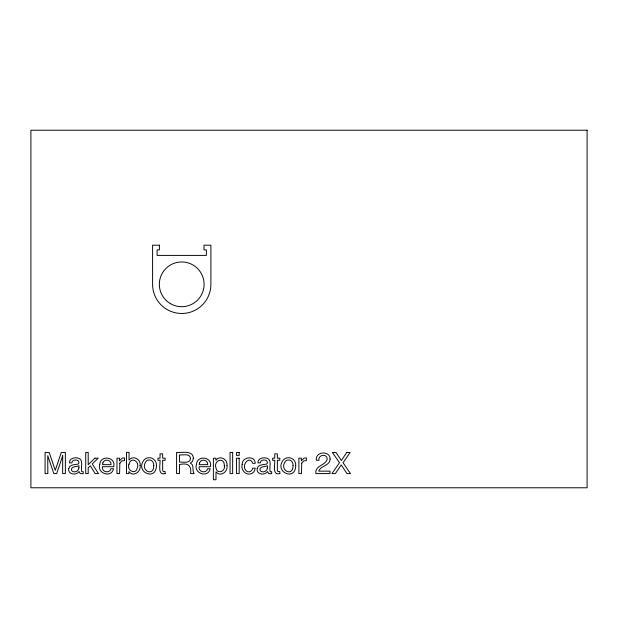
<?xml version="1.0" encoding="UTF-8"?>
<svg xmlns="http://www.w3.org/2000/svg" width="618" height="618" viewBox="0 0 618 618"><rect width="100%" height="100%" fill="white"/><g stroke="black" fill="none" stroke-linecap="round" stroke-linejoin="round"><path stroke-width="0.93" d="M62.696 455.752L62.634 473.589L65.361 473.589L65.361 452.446L61.298 452.446L55.265 470.321L49.193 452.446L45.091 452.446L45.091 473.589L47.825 473.589L47.748 455.752L53.828 473.589L56.663 473.589L62.696 455.752M224.319 465.787C225.871 471.503 216.779 474.531 216.014 468.073C213.102 460.109 224.713 456.424 224.319 465.787M128.984 464.319C126.304 470.298 135.782 475.227 137.188 468.181C140.301 461.306 130.506 456.146 128.984 464.319M140.101 465.586C141.313 471.712 132.947 477.498 128.915 471.619L128.915 473.589L126.528 473.589L126.528 452.368L129.046 452.368L129.046 460.047C132.978 454.809 141.321 459.468 140.101 465.586M156.439 465.555C156.331 481.685 134.477 471.905 144.048 460.031A6.365 6.365 0 0 1 147.764 457.868C152.407 456.71 156.957 460.835 156.439 465.555M242.163 464.388C240.487 470.174 246.474 476.486 252.152 473.241A5.292 5.292 0 0 0 254.485 470.785L255.234 468.135L252.716 468.135C252.414 470.452 250.259 472.337 247.88 471.719A3.175 3.175 0 0 1 245.779 470.236C240.997 464.999 249.842 454.902 252.716 463.353L255.234 463.353C255.134 455.103 241.908 456.64 242.163 464.388M295.736 465.555C295.62 481.685 273.766 471.905 283.338 460.031A6.365 6.365 0 0 1 287.061 457.868C291.696 456.71 296.254 460.835 295.736 465.555M99.776 464.404C96.663 473.504 111.495 478.378 113.511 468.753L110.962 468.753C109.71 473.882 101.375 472.175 102.426 466.706L113.727 466.706C116.199 456.911 100.386 454.57 99.776 464.404M196.454 464.404C193.341 473.504 208.181 478.378 210.19 468.753L207.648 468.753C206.389 473.882 198.054 472.175 199.112 466.706L210.406 466.706C212.886 456.911 197.065 454.57 196.454 464.404M226.96 465.539C228.32 471.619 220.255 477.467 215.983 471.858L215.983 479.738L213.388 479.738L213.388 458.247L215.906 458.247L215.906 460.286C219.66 454.771 228.104 459.437 226.96 465.539M190.444 458.417C190.498 463.894 182.65 461.746 179.459 462.133L179.459 454.902C182.642 455.396 190.305 452.955 190.444 458.417M68.737 468.529C67.532 474.47 76.246 475.899 79.065 471.549L80.294 473.682L83.237 473.658L83.237 471.75L81.692 471.588C80.464 467.463 84.218 459.329 77.883 458.054C74.438 457.111 69.154 458.486 69.448 462.882L71.866 462.882C71.927 459.769 75.906 459.437 78.061 460.58L79.004 462.503L78.386 464.002C75.172 464.86 69.602 464.218 68.737 468.529M257.196 468.529C255.991 474.47 264.697 475.899 267.517 471.549L268.753 473.682L271.688 473.658L271.688 471.75L270.143 471.588C268.915 467.463 272.669 459.329 266.343 458.054C262.889 457.111 257.613 458.486 257.899 462.882L260.317 462.882C260.387 459.769 264.357 459.437 266.52 460.58L267.463 462.503L266.837 464.002C263.623 464.86 258.061 464.218 257.196 468.529M330.097 459.081C330.066 465.81 320.634 465.539 318.733 471.14L329.997 471.14L329.997 473.589L315.844 473.589C314.755 465.377 325.609 465.539 327.231 459.197C327.331 453.342 317.783 454.624 318.981 460.286L316.346 460.286C314.902 451.31 330.251 450.252 330.097 459.081M153.735 465.632C153.975 477.305 139.83 470.46 145.817 461.8A3.523 3.523 0 0 1 148.166 460.101C151.534 459.135 154.168 462.434 153.735 465.632M293.025 465.632C293.264 477.305 279.127 470.46 285.107 461.8A3.523 3.523 0 0 1 287.455 460.101C290.831 459.135 293.457 462.434 293.025 465.632M193.349 458.147L192.569 461.252L190.367 463.199C194.384 464.659 192.144 469.657 193.596 472.646L194.16 473.589L190.645 473.589C191.58 465.323 187.802 462.658 179.459 464.52L179.459 473.589L176.593 473.589L176.593 452.446C181.592 452.924 193.048 449.881 193.349 458.147M78.934 467.834C79.143 471.356 73.55 473.45 71.564 470.491C70.382 465.91 76.447 467.115 78.934 465.748L78.934 467.834M267.385 467.834C267.594 471.356 262.001 473.45 260.024 470.491C258.834 465.91 264.898 467.115 267.385 465.748L267.385 467.834M119.838 463.176L119.575 473.589L116.98 473.589L116.98 458.17L119.444 458.17L119.444 460.835L122.194 458.108L124.481 457.899L124.481 460.634L121.901 460.873L119.838 463.176M301.738 463.176L301.476 473.589L298.888 473.589L298.888 458.17L301.345 458.17L301.345 460.835L304.102 458.108L306.389 457.899L306.389 460.634L303.801 460.873L301.738 463.176M102.858 462.836L102.495 464.651L111.062 464.651C111.572 459.862 104.342 458.332 102.858 462.836M199.537 462.836L199.181 464.651L207.748 464.651C208.251 459.862 201.028 458.332 199.537 462.836M346.737 452.446L341.383 460.534L335.983 452.446L332.399 452.446L339.498 462.751L331.92 473.589L335.381 473.589L341.236 464.898L346.937 473.589L350.491 473.589L343.052 462.751L350.151 452.446L346.737 452.446M94.855 458.17L88.204 464.721L88.204 452.446L85.717 452.446L85.717 473.589L88.204 473.589L88.204 467.803L90.375 465.817L95.187 473.589L98.494 473.589L92.26 463.948L98.169 458.17L94.855 458.17M165.122 473.589C157.258 475.868 160.433 464.211 160.039 460.286L157.953 460.286L157.953 458.17L160.039 458.17L160.039 453.867L162.658 453.867L162.658 458.17L165.122 458.17L165.122 460.286L162.658 460.286L162.658 470.352L163.206 471.434L165.122 471.549L165.122 473.589M279.823 473.589C271.959 475.868 275.134 464.211 274.747 460.286L272.654 460.286L272.654 458.17L274.747 458.17L274.747 453.867L277.366 453.867L277.366 458.17L279.823 458.17L279.823 460.286L277.366 460.286L277.366 470.352L277.907 471.434L279.823 471.549L279.823 473.589M587.1 130.22L30.9 130.22L30.9 487.78L587.1 487.78L587.1 130.22M159.405 245.199L152.592 245.199L152.592 284.326A29.146 29.146 0 0 0 181.746 313.481A29.146 29.146 0 0 0 210.892 284.326L210.892 245.199L204.01 245.199L204.01 249.896L206.366 249.896L206.366 255.404L157.088 255.404L157.088 249.896L159.405 249.896L159.405 245.199M232.654 452.446L230.058 452.446L230.058 473.589L232.654 473.589L232.654 452.446M239.174 452.446L236.539 452.446L236.539 455.381L239.174 455.381L239.174 452.446M239.174 458.247L236.539 458.247L236.539 473.589L239.174 473.589L239.174 458.247M170.522 303.708A22.379 22.379 0 0 0 204.087 284.326A22.379 22.379 0 0 0 170.522 264.952A22.379 22.379 0 0 0 170.522 303.708"/></g></svg>
